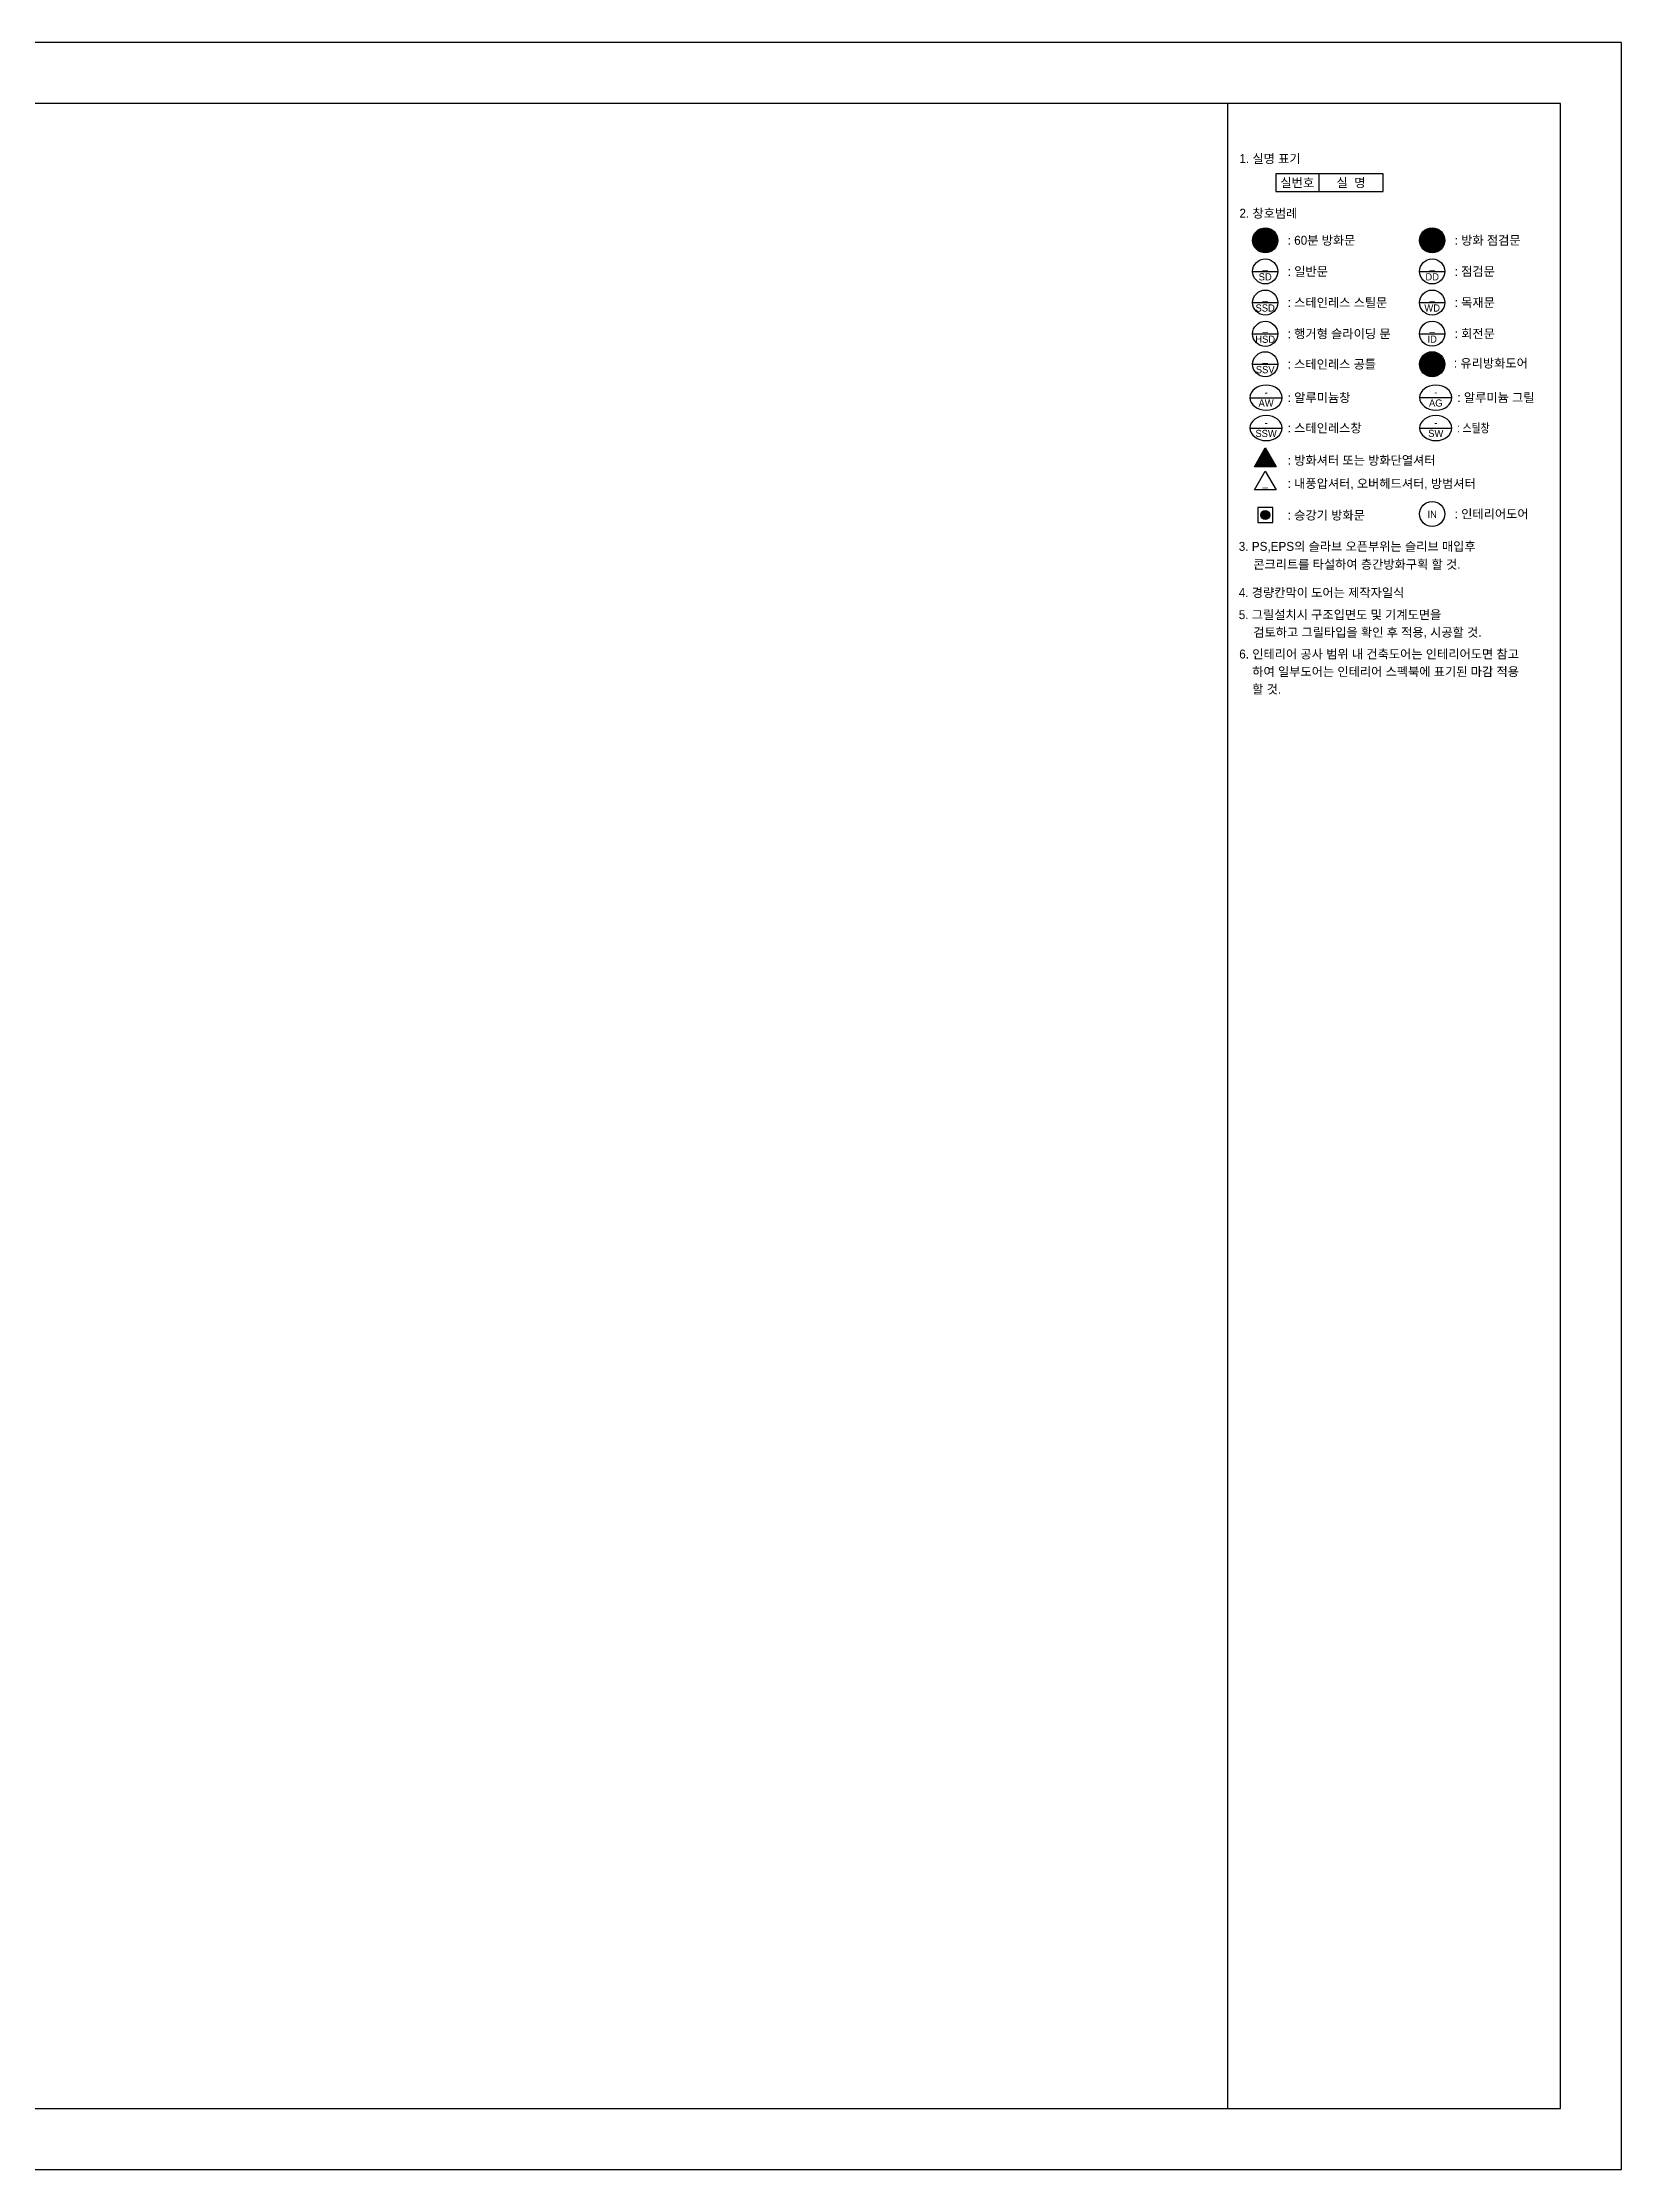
# Model space of a CAD drawing. Extents: x -324 to 841, y -324 to 740.
# Drawn here: x 400 to 841, y 0 to 594 of the extents above; entities that cross this region are included whole.
import ezdxf
from ezdxf.enums import TextEntityAlignment as Align

# ---------------------------------------------------------------- set-up
doc = ezdxf.new("R2010")
doc.units = 0
doc.header["$MEASUREMENT"] = 0
for name, color, linetype in [('A-SYM', 7, 'CONTINUOUS'), ('A-SYM-FD', 251, 'CONTINUOUS'), ('A-TEXT-NOTE', 7, 'CONTINUOUS'), ('TEXT-창호', 4, 'CONTINUOUS'), ('TXT', 7, 'CONTINUOUS')]:
    doc.layers.add(name, color=color, linetype=linetype)
doc.layers.add('NOPLOT', color=193, linetype='CONTINUOUS', plot=False)
doc.styles.add('Gtx', font='')
doc.styles.get('Gtx').set_extended_font_data('Dotum')

# ---------------------------------------------------------------- blocks, each defined once
blk = doc.blocks.new('A$C42610402')
at = {"layer": 'A-SYM-FD'}
h = blk.add_hatch(color=251, dxfattribs=at)
h.dxf.hatch_style = 1
edge = h.paths.add_edge_path()
edge.add_arc((630, 630), 375, 0, 360)
at = {"layer": 'A-SYM-FD', "color": 6}
blk.add_lwpolyline([(0, 0), (1260, 0), (1260, 1260), (0, 1260)], close=True, dxfattribs=at)
at = {"layer": 'A-SYM-FD', "color": 251}
blk.add_circle((630, 630), 375, dxfattribs=at)
blk = doc.blocks.new('A$C72F80131')
at = {"layer": 'TEXT-창호'}
h = blk.add_hatch(color=253, dxfattribs=at)
edge = h.paths.add_edge_path()
edge.add_arc((0, 0), 262.5, 0, 360)
blk.add_line((-262.5, 0), (262.5, 0), dxfattribs=at)
blk.add_circle((0, 0), 262.5, dxfattribs=at)

msp = doc.modelspace()

# ---------------------------------------------------------------- hatches: boundary and pattern name
at = {"layer": 'A-SYM'}
h = msp.add_hatch(color=253, dxfattribs=at)
edge = h.paths.add_edge_path()
edge.add_arc((741.52, 538.76), 3.5, 0, 360)
h = msp.add_hatch(color=253, dxfattribs=at)
edge = h.paths.add_edge_path()
edge.add_arc((788.15, 538.76), 3.5, 0, 360)
msp.add_hatch(color=253, dxfattribs=at).paths.add_polyline_path([(738.49, 475.55), (741.52, 480.8), (744.55, 475.55)])

# ---------------------------------------------------------------- linework, layer by layer
for p, q in [((738.02, 538.76), (745.02, 538.76)), ((784.65, 538.76), (791.65, 538.76)), ((738.02, 530.07), (745.02, 530.07)), ((784.65, 530.07), (791.65, 530.07)), ((738.02, 521.37), (745.02, 521.37)), ((784.65, 521.37), (791.65, 521.37)), ((738.02, 512.64), (745.02, 512.64)), ((784.65, 512.68), (791.65, 512.68)), ((738.02, 504.15), (745.02, 504.15)), ((737.27, 494.82), (746.27, 494.82)), ((784.65, 494.83), (793.65, 494.83)), ((737.27, 486.33), (746.27, 486.33)), ((784.65, 486.33), (793.65, 486.33))]:
    msp.add_line(p, q, dxfattribs=at)
for points in [[(738.49, 475.55), (741.52, 480.8), (744.55, 475.55), (738.49, 475.55)], [(738.49, 469.07), (741.52, 474.32), (744.55, 469.07), (738.49, 469.07)]]:
    msp.add_lwpolyline(points, dxfattribs=at)
for centre in [(741.52, 538.76), (788.15, 538.76), (741.52, 530.07), (788.15, 530.07), (741.52, 521.37), (788.15, 521.37), (741.52, 512.64), (788.15, 512.68), (741.52, 504.15), (788.15, 462.34)]:
    msp.add_circle(centre, 3.5, dxfattribs=at)
at = {"layer": 'A-SYM', "extrusion": (0, 0, -1)}
for centre in [(741.77, 494.82), (789.15, 494.83), (741.77, 486.33), (789.15, 486.33)]:
    msp.add_ellipse(centre, major_axis=(-4.5, 0), ratio=0.777778, dxfattribs=at)
at = {"layer": 'A-TEXT-NOTE'}
msp.add_lwpolyline([(774.48, 557.37), (744.48, 557.37), (744.48, 552.4), (774.48, 552.4)], close=True, dxfattribs=at)
msp.add_lwpolyline([(756.48, 557.37), (756.48, 552.37)], dxfattribs=at)
at = {"layer": 'NOPLOT'}
msp.add_line((731, 577), (731, 17), dxfattribs=at)
for points in [[(0, 0), (841, 0), (841, 594), (0, 594)], [(31, 17), (824, 17), (824, 577), (31, 577)]]:
    msp.add_lwpolyline(points, close=True, dxfattribs=at)

# ---------------------------------------------------------------- block references
at = {"layer": 'A-SYM', "xscale": 0.01333333333333333, "yscale": 0.01333333333333333, "zscale": 0.01333333333333333}
msp.add_blockref('A$C72F80131', (788.15, 504.15), dxfattribs=at)
at = {"layer": 'A-SYM-FD', "xscale": 0.00333333336075314, "yscale": 0.00333333336075314, "zscale": 0.00333333336075314}
msp.add_blockref('A$C42610402', (739.43, 459.95), dxfattribs=at)

# ---------------------------------------------------------------- texts
at = {"layer": 'A-SYM', "style": 'Gtx'}
for s, p in [('FSD', (741.52, 537.26)), ('_', (741.52, 540.26)), ('FDD', (788.15, 537.26)), ('_', (788.15, 540.26)), ('SD', (741.52, 528.57)), ('_', (741.52, 531.57)), ('DD', (788.15, 528.57)), ('_', (788.15, 531.57)), ('SSD', (741.52, 519.87)), ('_', (741.52, 522.87)), ('WD', (788.15, 519.87)), ('_', (788.15, 522.87)), ('HSD', (741.52, 511.14)), ('_', (741.52, 514.14)), ('ID', (788.15, 511.18)), ('_', (788.15, 514.18)), ('SSV', (741.52, 502.65)), ('_', (741.52, 505.65)), ('_', (788.15, 505.65)), ('AW', (741.77, 493.32)), ('-', (741.77, 496.32)), ('AG', (789.15, 493.33)), ('-', (789.15, 496.33)), ('-', (741.77, 487.83)), ('-', (789.15, 487.83)), ('SSW', (741.77, 484.83)), ('SW', (789.15, 484.83)), ('_', (741.52, 477.3)), ('_', (741.52, 470.82)), ('IN', (788.15, 462.25))]:
    msp.add_text(s, height=2, dxfattribs=at).set_placement(p, align=Align.MIDDLE)
at = {"layer": 'A-SYM', "style": 'Gtx', "width": 0.9}
msp.add_text('FSSD', height=2, dxfattribs=at).set_placement((788.15, 502.65), align=Align.MIDDLE)
at = {"layer": 'A-TEXT-NOTE', "style": 'Gtx'}
for s, p in [('1. 실명 표기', (734.33, 561.58)), ('2. 창호범례', (734.33, 546.32)), ('3. PS,EPS의 슬라브 오픈부위는 슬리브 매입후 ', (734.14, 453.29)), ('콘크리트를 타설하여 층간방화구획 할 것.', (738.19, 448.29)), ('4. 경량칸막이 도어는 제작자일식', (734.14, 440.38)), ('5. 그릴설치시 구조입면도 및 기계도면을', (734.14, 434.22)), ('검토하고 그릴타입을 확인 후 적용, 시공할 것.', (738.21, 429.3)), ('6. 인테리어 공사 범위 내 건축도어는 인테리어도면 참고', (734.27, 423.22)), ('    하여 일부도어는 인테리어 스펙북에 표기된 마감 적용', (734.27, 418.32)), ('    할 것.', (734.27, 413.41))]:
    msp.add_text(s, height=2.5, dxfattribs=at).set_placement(p, align=Align.MIDDLE_LEFT)
for s, p in [('실번호', (750.48, 554.87)), ('실  명', (765.48, 554.87))]:
    msp.add_text(s, height=2.5, dxfattribs=at).set_placement(p, align=Align.MIDDLE_CENTER)
at = {"layer": 'TXT', "style": 'Gtx'}
for s, p in [(': 60분 방화문', (747.8, 537.53)), (': 방화 점검문', (794.43, 537.53)), (': 일반문', (747.8, 528.84)), (': 점검문', (794.43, 528.84)), (': 스테인레스 스틸문', (747.8, 520.15)), (': 목재문', (794.43, 520.15)), (': 행거형 슬라이딩 문', (747.8, 511.42)), (': 회전문', (794.43, 511.46)), (': 스테인레스 공틀', (747.8, 502.93)), (': 유리방화도어', (794.22, 503.21)), (': 알루미늄창', (747.8, 493.59)), (': 알루미늄 그릴', (795.18, 493.61)), (': 스테인레스창', (747.8, 485.1)), (': 방화셔터 또는 방화단열셔터', (747.8, 476.08)), (': 내풍압셔터, 오버헤드셔터, 방범셔터', (747.8, 469.59)), (': 승강기 방화문', (747.8, 460.76)), (': 인테리어도어', (794.43, 461.11))]:
    msp.add_text(s, height=2.5, dxfattribs=at).set_placement(p)
at = {"layer": 'TXT', "style": 'Gtx', "width": 0.8}
msp.add_text(': 스틸창', height=2.5, dxfattribs=at).set_placement((795.18, 485.1))

doc.saveas('drawing.dxf')
